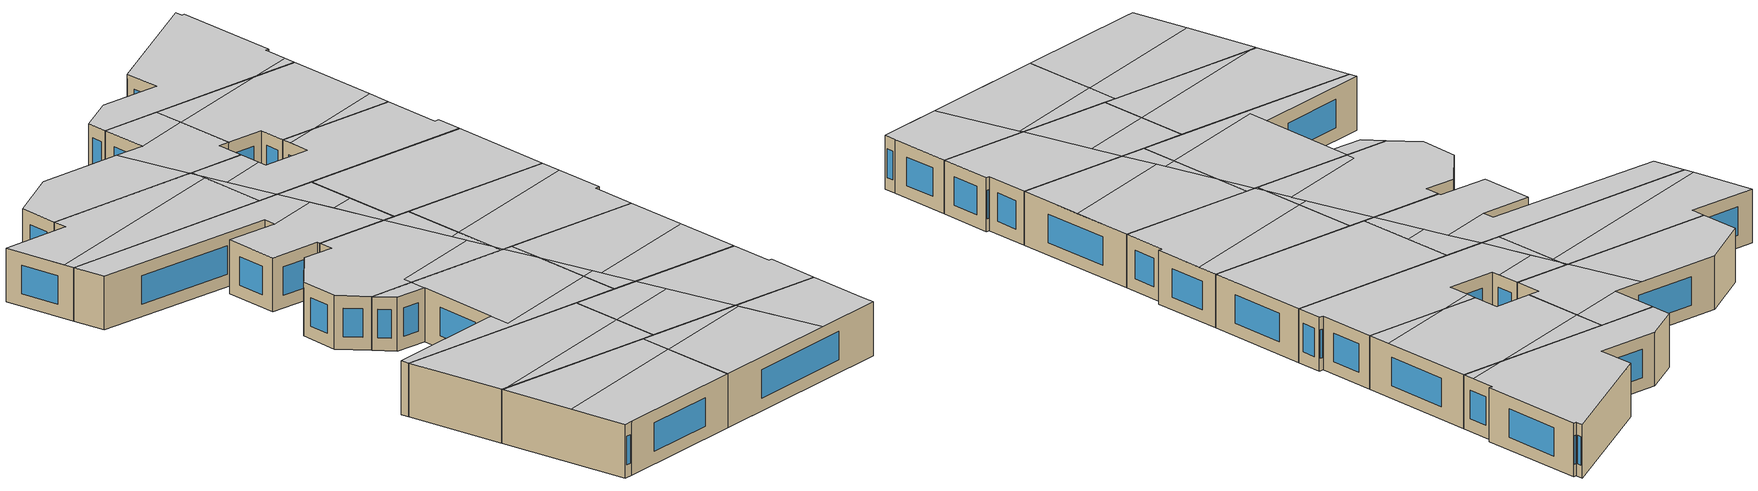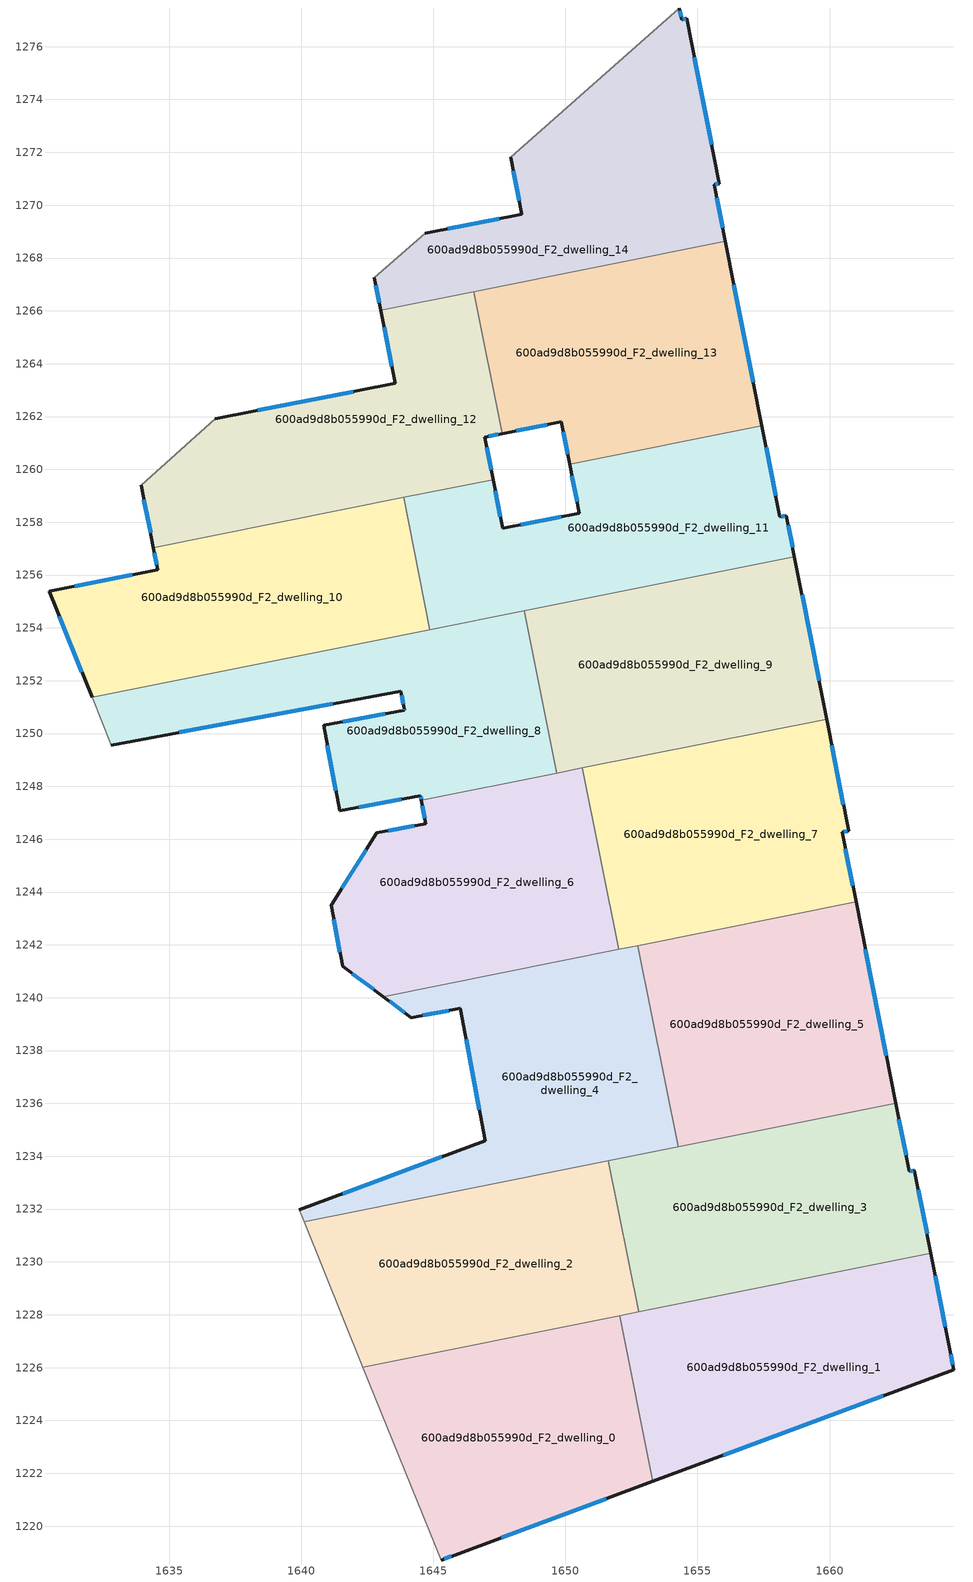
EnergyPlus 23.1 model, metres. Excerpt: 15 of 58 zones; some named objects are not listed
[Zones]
600ad9d8b055990d_F2_dwelling_0
 floor to 600ad9d8b055990d_F1_dwelling_0 (EU_floor_Construction): 1652.05,1227.96 1653.31,1221.69 1645.81,1218.91 1645.3,1218.72 1642.34,1226.02 z6
 wall outside (EU_wall_Construction): 1645.3,1218.72 1645.81,1218.91 1653.31,1221.69 z6:9
 wall adiabatic (EU_wall_Construction): 1642.34,1226.02 1645.3,1218.72 z6:9
 wall to 600ad9d8b055990d_F2_dwelling_1 (EU_wall_Construction): 1653.31,1221.69 1652.05,1227.96 z6:9
 wall to 600ad9d8b055990d_F2_dwelling_2 (EU_wall_Construction): 1652.05,1227.96 1642.34,1226.02 z6:9
 window (EU_Window_Construction): 1647.57,1219.56 1651.55,1221.04 / 1645.42,1218.76 1645.69,1218.86 z6.7:8.3
 ceiling to 600ad9d8b055990d_F3_dwelling_6 (EU_floor_Construction): 1653.31,1221.69 1652.43,1226.07 1644.01,1221.9 1645.3,1218.72 1645.81,1218.91 z9
 ceiling to 600ad9d8b055990d_F3_dwelling_7 (EU_floor_Construction): 1652.43,1226.07 1652.05,1227.96 1642.56,1226.06 1642.36,1225.96 1644.01,1221.9 z9
600ad9d8b055990d_F2_dwelling_1
 floor to 600ad9d8b055990d_F1_dwelling_1 (EU_floor_Construction): 1663.84,1230.32 1664.55,1226.69 1664.7,1225.92 1653.31,1221.69 1652.05,1227.96 z6
 wall outside (EU_wall_Construction): 1653.31,1221.69 1664.7,1225.92 1664.55,1226.69 1663.84,1230.32 z6:9
 wall to 600ad9d8b055990d_F2_dwelling_3 (EU_wall_Construction): 1663.84,1230.32 1652.78,1228.11 z6:9
 wall to 600ad9d8b055990d_F2_dwelling_2 (EU_wall_Construction): 1652.78,1228.11 1652.05,1227.96 z6:9
 window (EU_Window_Construction): 1664.39,1227.54 1664,1229.47 / 1664.67,1226.1 1664.59,1226.51 / 1655.99,1222.68 1662.03,1224.93 z6.7:8.3
 ceiling to 600ad9d8b055990d_F3_dwelling_7 (EU_floor_Construction): 1658.51,1229.08 1658.43,1229.24 1652.05,1227.96 1652.43,1226.07 z9
 ceiling to 600ad9d8b055990d_F3_dwelling_6 (EU_floor_Construction): 1660.79,1224.47 1658.51,1229.08 1652.43,1226.07 1653.31,1221.69 z9
 ceiling to 600ad9d8b055990d_F3_dwelling_0 (EU_floor_Construction): 1664.7,1225.92 1664.55,1226.69 1663.84,1230.32 1658.43,1229.24 1660.79,1224.47 z9
600ad9d8b055990d_F2_dwelling_10
 floor to 600ad9d8b055990d_F1_dwelling_10 (EU_floor_Construction): 1643.88,1258.94 1644.88,1253.93 1632.08,1251.37 1630.47,1255.38 1634.58,1256.19 1634.41,1257.04 z6
 wall outside (EU_wall_Construction): 1634.41,1257.04 1634.58,1256.19 1630.47,1255.38 1632.08,1251.37 z6:9
 wall to 600ad9d8b055990d_F2_dwelling_11 (EU_wall_Construction): 1644.88,1253.93 1643.88,1258.94 z6:9
 wall to 600ad9d8b055990d_F2_dwelling_12 (EU_wall_Construction): 1643.88,1258.94 1634.41,1257.04 z6:9
 wall to 600ad9d8b055990d_F2_dwelling_8 (EU_wall_Construction): 1632.08,1251.37 1644.88,1253.93 z6:9
 window (EU_Window_Construction): 1633.61,1256 1631.43,1255.57 / 1634.45,1256.84 1634.54,1256.39 / 1630.85,1254.44 1631.7,1252.31 z6.7:8.3
 ceiling to 600ad9d8b055990d_F3_dwelling_12 (EU_floor_Construction): 1644.07,1257.96 1643.97,1258.48 1643.75,1258.91 1634.41,1257.04 1634.58,1256.19 1630.47,1255.38 1631.86,1251.92 z9
 ceiling to 600ad9d8b055990d_F3_dwelling_4 (EU_floor_Construction): 1643.97,1258.48 1643.88,1258.94 1643.75,1258.91 z9
 ceiling to 600ad9d8b055990d_F3_dwelling_11 (EU_floor_Construction): 1644.88,1253.93 1644.07,1257.96 1631.86,1251.92 1632.08,1251.37 z9
600ad9d8b055990d_F2_dwelling_11
 floor to 600ad9d8b055990d_F1_dwelling_11 (EU_floor_Construction): 1657.43,1261.65 1658.12,1258.2 1658.37,1258.25 1658.67,1256.7 1644.88,1253.93 1643.88,1258.94 1647.26,1259.62 1647.62,1257.77 1650.53,1258.34 1650.16,1260.2 z6
 wall outside (EU_wall_Construction): 1650.16,1260.2 1650.53,1258.34 1647.62,1257.77 1647.26,1259.62 / 1658.67,1256.7 1658.37,1258.25 1658.12,1258.2 1657.43,1261.65 z6:9
 wall to 600ad9d8b055990d_F2_dwelling_13 (EU_wall_Construction): 1657.43,1261.65 1650.16,1260.2 z6:9
 wall to 600ad9d8b055990d_F2_dwelling_9 (EU_wall_Construction): 1648.44,1254.65 1658.67,1256.7 z6:9
 wall to 600ad9d8b055990d_F2_dwelling_12 (EU_wall_Construction): 1647.26,1259.62 1643.88,1258.94 z6:9
 wall to 600ad9d8b055990d_F2_dwelling_8 (EU_wall_Construction): 1644.88,1253.93 1648.44,1254.65 z6:9
 window (EU_Window_Construction): 1649.85,1258.21 1648.31,1257.9 / 1650.25,1259.76 1650.45,1258.78 / 1657.96,1259.01 1657.6,1260.84 / 1658.31,1258.24 1658.18,1258.21 / 1658.6,1257.06 1658.44,1257.88 / 1647.54,1258.2 1647.35,1259.18 z6.7:8.3
 ceiling to 600ad9d8b055990d_F3_dwelling_3 (EU_floor_Construction): 1658.67,1256.7 1658.37,1258.25 1658.12,1258.2 1657.43,1261.65 1652.28,1260.62 1650.28,1259.63 1650.53,1258.34 1647.62,1257.77 1647.53,1258.27 1644.75,1256.9 1646.1,1254.18 z9
 ceiling to 600ad9d8b055990d_F3_dwelling_4 (EU_floor_Construction): 1652.28,1260.62 1650.17,1260.2 1650.28,1259.63 z9; 1647.53,1258.27 1647.26,1259.61 1643.88,1258.94 1643.97,1258.48 1644.15,1258.12 1644.19,1258.03 1644.75,1256.9 z9
 ceiling to 600ad9d8b055990d_F3_dwelling_11 (EU_floor_Construction): 1646.1,1254.18 1644.19,1258.03 1644.07,1257.96 1644.88,1253.93 z9
 ceiling to 600ad9d8b055990d_F3_dwelling_12 (EU_floor_Construction): 1644.19,1258.02 1644.15,1258.12 1643.97,1258.48 1644.07,1257.96 z9
600ad9d8b055990d_F2_dwelling_12
 floor to 600ad9d8b055990d_F1_dwelling_12 (EU_floor_Construction): 1646.54,1266.73 1647.61,1261.35 1646.95,1261.22 1647.26,1259.62 1634.41,1257.04 1633.94,1259.4 1636.76,1261.92 1643.56,1263.25 1643.02,1266.02 z6
 wall outside (EU_wall_Construction): 1647.26,1259.62 1646.95,1261.22 1647.61,1261.35 / 1633.94,1259.4 1634.41,1257.04 / 1643.02,1266.02 1643.56,1263.25 1636.76,1261.92 z6:9
 wall to 600ad9d8b055990d_F2_dwelling_13 (EU_wall_Construction): 1647.61,1261.35 1646.54,1266.73 z6:9
 wall adiabatic (EU_wall_Construction): 1636.76,1261.92 1633.94,1259.4 z6:9
 wall to 600ad9d8b055990d_F2_dwelling_14 (EU_wall_Construction): 1646.54,1266.73 1643.02,1266.02 z6:9
 window (EU_Window_Construction): 1647.11,1261.25 1647.46,1261.32 / 1647.19,1259.99 1647.02,1260.84 / 1634.05,1258.85 1634.3,1257.59 / 1641.96,1262.94 1638.35,1262.23 / 1643.14,1265.37 1643.43,1263.9 z6.7:8.3
 ceiling to 600ad9d8b055990d_F3_dwelling_4 (EU_floor_Construction): 1647.26,1259.61 1646.95,1261.22 1647.61,1261.35 1646.9,1264.9 1643.56,1263.25 1641.78,1262.9 1643.75,1258.91 z9
 ceiling to 600ad9d8b055990d_F3_dwelling_12 (EU_floor_Construction): 1643.75,1258.91 1641.77,1262.9 1636.76,1261.92 1633.94,1259.4 1634.41,1257.04 z9
 ceiling to 600ad9d8b055990d_F3_dwelling_5 (EU_floor_Construction): 1646.9,1264.9 1646.54,1266.73 1643.02,1266.02 1643.56,1263.25 z9
600ad9d8b055990d_F2_dwelling_13
 floor to 600ad9d8b055990d_F1_dwelling_13 (EU_floor_Construction): 1656.06,1268.64 1657.43,1261.65 1650.16,1260.2 1649.85,1261.79 1647.61,1261.35 1646.54,1266.73 z6
 wall outside (EU_wall_Construction): 1647.61,1261.35 1649.85,1261.79 1650.16,1260.2 / 1657.43,1261.65 1656.06,1268.64 z6:9
 wall to 600ad9d8b055990d_F2_dwelling_14 (EU_wall_Construction): 1656.06,1268.64 1646.54,1266.73 z6:9
 window (EU_Window_Construction): 1649.92,1261.42 1650.09,1260.57 / 1648.14,1261.46 1649.32,1261.69 / 1657.11,1263.29 1656.38,1267 z6.7:8.3
 ceiling to 600ad9d8b055990d_F3_dwelling_3 (EU_floor_Construction): 1657.43,1261.65 1657.16,1263.04 1652.28,1260.62 z9
 ceiling to 600ad9d8b055990d_F3_dwelling_5 (EU_floor_Construction): 1653.35,1268.09 1646.54,1266.73 1646.9,1264.9 z9
 ceiling to 600ad9d8b055990d_F3_dwelling_4 (EU_floor_Construction): 1657.16,1263.04 1656.06,1268.64 1653.35,1268.09 1646.9,1264.9 1647.61,1261.35 1649.85,1261.79 1650.17,1260.2 1652.28,1260.62 z9
600ad9d8b055990d_F2_dwelling_14
 floor to 600ad9d8b055990d_F1_dwelling_14 (EU_floor_Construction): 1654.6,1277.07 1655.83,1270.81 1655.63,1270.78 1656.06,1268.64 1643.02,1266.02 1642.77,1267.25 1644.69,1268.94 1648.36,1269.66 1647.93,1271.82 1654.32,1277.46 1654.4,1277.03 z6
 wall outside (EU_wall_Construction): 1647.93,1271.82 1648.36,1269.66 1644.69,1268.94 / 1656.06,1268.64 1655.63,1270.78 1655.83,1270.81 1654.6,1277.07 1654.4,1277.03 1654.32,1277.46 / 1642.77,1267.25 1643.02,1266.02 z6:9
 wall adiabatic (EU_wall_Construction): 1654.32,1277.46 1647.93,1271.82 / 1644.69,1268.94 1642.77,1267.25 z6:9
 window (EU_Window_Construction): 1648.03,1271.31 1648.26,1270.17 / 1654.38,1277.13 1654.34,1277.36 / 1654.55,1277.06 1654.45,1277.04 / 1655.54,1272.28 1654.89,1275.6 / 1655.68,1270.79 1655.78,1270.8 / 1655.96,1269.14 1655.73,1270.28 / 1642.83,1266.96 1642.96,1266.31 / 1647.5,1269.49 1645.55,1269.11 z6.7:8.3
 ceiling to 600ad9d8b055990d_F3_dwelling_5 (EU_floor_Construction): 1653.35,1268.09 1655.91,1269.36 1655.63,1270.78 1655.83,1270.81 1654.6,1277.07 1654.4,1277.03 1654.32,1277.46 1647.93,1271.82 1648.36,1269.66 1644.69,1268.94 1642.77,1267.25 1643.02,1266.02 z9
 ceiling to 600ad9d8b055990d_F3_dwelling_4 (EU_floor_Construction): 1656.06,1268.64 1655.91,1269.36 1653.35,1268.09 z9
600ad9d8b055990d_F2_dwelling_2
 floor to 600ad9d8b055990d_F1_dwelling_2 (EU_floor_Construction): 1651.63,1233.83 1652.78,1228.11 1642.34,1226.02 1640.11,1231.52 z6
 wall to 600ad9d8b055990d_F2_dwelling_3 (EU_wall_Construction): 1652.78,1228.11 1651.63,1233.83 z6:9
 wall adiabatic (EU_wall_Construction): 1640.11,1231.52 1642.34,1226.02 z6:9
 wall to 600ad9d8b055990d_F2_dwelling_4 (EU_wall_Construction): 1651.63,1233.83 1640.11,1231.52 z6:9
 ceiling to 600ad9d8b055990d_F3_dwelling_8 (EU_floor_Construction): 1652.23,1230.84 1651.63,1233.83 1640.11,1231.52 1642.34,1226.02 1642.56,1226.06 z9
 ceiling to 600ad9d8b055990d_F3_dwelling_7 (EU_floor_Construction): 1652.78,1228.11 1652.23,1230.84 1642.56,1226.06 z9
600ad9d8b055990d_F2_dwelling_3
 floor to 600ad9d8b055990d_F1_dwelling_3 (EU_floor_Construction): 1662.51,1236.01 1663.02,1233.42 1663.22,1233.46 1663.84,1230.32 1652.78,1228.11 1651.63,1233.83 z6
 wall outside (EU_wall_Construction): 1663.84,1230.32 1663.22,1233.46 1663.02,1233.42 1662.51,1236.01 z6:9
 wall to 600ad9d8b055990d_F2_dwelling_5 (EU_wall_Construction): 1662.51,1236.01 1654.27,1234.36 z6:9
 wall to 600ad9d8b055990d_F2_dwelling_4 (EU_wall_Construction): 1654.27,1234.36 1651.63,1233.83 z6:9
 window (EU_Window_Construction): 1663.17,1233.45 1663.06,1233.43 / 1663.69,1231.06 1663.36,1232.73 / 1662.9,1234.03 1662.63,1235.4 z6.7:8.3
 ceiling to 600ad9d8b055990d_F3_dwelling_0 (EU_floor_Construction): 1663.84,1230.32 1663.22,1233.46 1663.02,1233.42 1662.51,1236.01 1655.76,1234.65 1658.43,1229.24 z9
 ceiling to 600ad9d8b055990d_F3_dwelling_8 (EU_floor_Construction): 1656.58,1232.99 1655.76,1234.65 1651.63,1233.83 1652.23,1230.84 z9
 ceiling to 600ad9d8b055990d_F3_dwelling_7 (EU_floor_Construction): 1658.43,1229.24 1656.58,1232.99 1652.23,1230.84 1652.78,1228.11 z9
600ad9d8b055990d_F2_dwelling_4
 floor to 600ad9d8b055990d_F1_dwelling_4 (EU_floor_Construction): 1652.75,1241.98 1654.27,1234.36 1640.11,1231.52 1639.93,1231.97 1646.97,1234.59 1646.03,1239.59 1644.17,1239.25 1643.1,1240.04 z6
 wall outside (EU_wall_Construction): 1643.1,1240.04 1644.17,1239.25 1646.03,1239.59 1646.97,1234.59 1639.93,1231.97 z6:9
 wall to 600ad9d8b055990d_F2_dwelling_5 (EU_wall_Construction): 1654.27,1234.36 1652.75,1241.98 z6:9
 wall adiabatic (EU_wall_Construction): 1639.93,1231.97 1640.11,1231.52 z6:9
 wall to 600ad9d8b055990d_F2_dwelling_6 (EU_wall_Construction): 1652.01,1241.83 1643.1,1240.04 z6:9
 wall to 600ad9d8b055990d_F2_dwelling_7 (EU_wall_Construction): 1652.75,1241.98 1652.01,1241.83 z6:9
 window (EU_Window_Construction): 1645.31,1233.98 1641.58,1232.59 / 1646.25,1238.42 1646.74,1235.77 / 1644.61,1239.33 1645.59,1239.51 / 1643.35,1239.86 1643.92,1239.44 z6.7:8.3
 ceiling to 600ad9d8b055990d_F3_dwelling_9 (EU_floor_Construction): 1653.82,1236.61 1653.16,1239.89 1652.19,1241.86 1645.84,1240.59 1647.21,1233.33 z9
 ceiling to 600ad9d8b055990d_F3_dwelling_10 (EU_floor_Construction): 1646.03,1239.59 1645.84,1240.59 1643.1,1240.04 1644.17,1239.25 z9
 ceiling to 600ad9d8b055990d_F3_dwelling_1 (EU_floor_Construction): 1653.16,1239.89 1652.75,1241.98 1652.19,1241.86 z9
 ceiling to 600ad9d8b055990d_F3_dwelling_8 (EU_floor_Construction): 1654.27,1234.36 1653.82,1236.61 1647.2,1233.33 1646.97,1234.59 1646.84,1234.54 1646.82,1234.54 1646.81,1234.53 1646.8,1234.53 1639.93,1231.97 1640.11,1231.52 z9
600ad9d8b055990d_F2_dwelling_5
 floor to 600ad9d8b055990d_F1_dwelling_5 (EU_floor_Construction): 1661,1243.63 1662.51,1236.01 1654.27,1234.36 1652.75,1241.98 z6
 wall outside (EU_wall_Construction): 1662.51,1236.01 1661,1243.63 z6:9
 wall to 600ad9d8b055990d_F2_dwelling_7 (EU_wall_Construction): 1661,1243.63 1652.75,1241.98 z6:9
 window (EU_Window_Construction): 1662.15,1237.8 1661.36,1241.84 z6.7:8.3
 ceiling to 600ad9d8b055990d_F3_dwelling_1 (EU_floor_Construction): 1661.72,1239.97 1661,1243.63 1652.75,1241.98 1653.16,1239.89 1654.82,1236.55 z9
 ceiling to 600ad9d8b055990d_F3_dwelling_0 (EU_floor_Construction): 1662.51,1236.01 1661.72,1239.97 1654.82,1236.55 1655.76,1234.65 z9
 ceiling to 600ad9d8b055990d_F3_dwelling_8 (EU_floor_Construction): 1655.76,1234.65 1654.6,1236.99 1653.82,1236.61 1654.27,1234.36 z9
 ceiling to 600ad9d8b055990d_F3_dwelling_9 (EU_floor_Construction): 1654.6,1236.99 1653.16,1239.89 1653.82,1236.61 z9
600ad9d8b055990d_F2_dwelling_6
 floor to 600ad9d8b055990d_F1_dwelling_6 (EU_floor_Construction): 1650.64,1248.7 1652.01,1241.83 1643.1,1240.04 1641.57,1241.18 1641.14,1243.51 1642.86,1246.25 1644.72,1246.59 1644.55,1247.48 z6
 wall outside (EU_wall_Construction): 1644.55,1247.48 1644.72,1246.59 1642.86,1246.25 1641.14,1243.51 1641.57,1241.18 1643.1,1240.04 z6:9
 wall to 600ad9d8b055990d_F2_dwelling_7 (EU_wall_Construction): 1652.01,1241.83 1650.64,1248.7 z6:9
 wall to 600ad9d8b055990d_F2_dwelling_8 (EU_wall_Construction): 1649.67,1248.5 1644.55,1247.48 z6:9
 wall to 600ad9d8b055990d_F2_dwelling_9 (EU_wall_Construction): 1650.64,1248.7 1649.67,1248.5 z6:9
 window (EU_Window_Construction): 1644.59,1247.27 1644.68,1246.8 / 1641.93,1240.92 1642.74,1240.31 / 1641.24,1242.96 1641.47,1241.73 / 1642.46,1245.6 1641.54,1244.15 / 1644.28,1246.51 1643.3,1246.33 z6.7:8.3
 ceiling to 600ad9d8b055990d_F3_dwelling_10 (EU_floor_Construction): 1651.2,1243.87 1648.97,1248.36 1644.55,1247.48 1644.72,1246.59 1642.86,1246.25 1641.14,1243.51 1641.57,1241.18 1643.1,1240.04 1645.84,1240.59 1645.73,1241.17 z9
 ceiling to 600ad9d8b055990d_F3_dwelling_1 (EU_floor_Construction): 1651.88,1242.48 1651.39,1244.96 1650.8,1244.67 z9
 ceiling to 600ad9d8b055990d_F3_dwelling_2 (EU_floor_Construction): 1651.39,1244.96 1650.64,1248.7 1648.97,1248.36 1650.8,1244.67 z9
 ceiling to 600ad9d8b055990d_F3_dwelling_9 (EU_floor_Construction): 1652.01,1241.83 1651.88,1242.48 1651.2,1243.87 1645.74,1241.17 1645.84,1240.59 z9
600ad9d8b055990d_F2_dwelling_7
 floor to 600ad9d8b055990d_F1_dwelling_7 (EU_floor_Construction): 1659.89,1250.55 1660.72,1246.31 1660.48,1246.26 1661,1243.63 1652.01,1241.83 1650.64,1248.7 z6
 wall outside (EU_wall_Construction): 1661,1243.63 1660.48,1246.26 1660.72,1246.31 1659.89,1250.55 z6:9
 wall to 600ad9d8b055990d_F2_dwelling_9 (EU_wall_Construction): 1659.89,1250.55 1650.64,1248.7 z6:9
 window (EU_Window_Construction): 1660.54,1246.27 1660.67,1246.3 / 1660.88,1244.25 1660.6,1245.64 / 1660.53,1247.31 1660.08,1249.55 z6.7:8.3
 ceiling to 600ad9d8b055990d_F3_dwelling_1 (EU_floor_Construction): 1661,1243.63 1660.48,1246.26 1660.72,1246.31 1660.14,1249.29 1651.39,1244.96 1651.88,1242.48 1652.19,1241.86 z9
 ceiling adiabatic (EU_roof_Construction): 1660.14,1249.29 1659.89,1250.55 1650.64,1248.7 1652.01,1241.83 1652.19,1241.86 1651.88,1242.48 1651.39,1244.96 z9
600ad9d8b055990d_F2_dwelling_8
 floor to 600ad9d8b055990d_F1_dwelling_8 (EU_floor_Construction): 1648.44,1254.65 1649.67,1248.5 1644.55,1247.48 1644.52,1247.65 1641.46,1247.08 1640.85,1250.31 1643.91,1250.88 1643.9,1250.95 1643.78,1251.6 1632.82,1249.56 1632.08,1251.37 z6
 wall outside (EU_wall_Construction): 1632.82,1249.56 1643.78,1251.6 1643.9,1250.95 1643.91,1250.88 1640.85,1250.31 1641.46,1247.08 1644.52,1247.65 1644.55,1247.48 z6:9
 wall adiabatic (EU_wall_Construction): 1632.08,1251.37 1632.82,1249.56 z6:9
 wall to 600ad9d8b055990d_F2_dwelling_9 (EU_wall_Construction): 1649.67,1248.5 1648.44,1254.65 z6:9
 window (EU_Window_Construction): 1640.99,1249.55 1641.32,1247.84 / 1643.19,1250.74 1641.57,1250.44 / 1643.9,1250.93 1643.91,1250.89 / 1643.81,1251.45 1643.87,1251.1 / 1635.39,1250.04 1641.2,1251.12 / 1644.52,1247.61 1644.54,1247.52 / 1642.18,1247.21 1643.8,1247.52 z6.7:8.3
 ceiling to 600ad9d8b055990d_F3_dwelling_11 (EU_floor_Construction): 1646.98,1252.4 1646.1,1254.18 1632.08,1251.37 1632.82,1249.56 1643.78,1251.6 1643.9,1250.95 1643.91,1250.88 z9
 ceiling to 600ad9d8b055990d_F3_dwelling_10 (EU_floor_Construction): 1648.97,1248.36 1646.98,1252.4 1643.91,1250.88 1640.85,1250.31 1641.46,1247.08 1644.52,1247.65 1644.55,1247.48 z9
 ceiling to 600ad9d8b055990d_F3_dwelling_3 (EU_floor_Construction): 1649.02,1251.79 1648.44,1254.65 1646.1,1254.18 1647.62,1251.1 z9
 ceiling to 600ad9d8b055990d_F3_dwelling_2 (EU_floor_Construction): 1649.67,1248.5 1649.02,1251.79 1647.62,1251.1 1648.97,1248.36 z9
600ad9d8b055990d_F2_dwelling_9
 floor to 600ad9d8b055990d_F1_dwelling_9 (EU_floor_Construction): 1658.67,1256.7 1659.89,1250.55 1649.67,1248.5 1648.44,1254.65 z6
 wall outside (EU_wall_Construction): 1659.89,1250.55 1658.67,1256.7 z6:9
 window (EU_Window_Construction): 1659.6,1251.99 1658.96,1255.25 z6.7:8.3
 ceiling adiabatic (EU_roof_Construction): 1659.89,1250.55 1658.67,1256.7 1648.44,1254.65 1649.67,1248.5 z9
[Building]
EU S2 Campaign: North Axis=0; Terrain=City; Solar Distribution=FullExterior
[Site:Location]
Budapest.Ferenc.Liszt.Intl.AP: Latitude=47.437; Longitude=19.256; Time Zone=1; Elevation=185
[SizingPeriod:WeatherFileDays]
AnnualSizingPeriod: Begin Month=1; Begin Day of Month=1; End Month=12; End Day of Month=31; Day of Week for Start Day=Monday; Use Weather File Daylight Saving Period=No; Use Weather File Rain and Snow Indicators=No
[MATERIAL]
EU_InternalMass_Material: Roughness=MediumRough; Thickness=0.1; Conductivity=1; Density=1800; Specific Heat=900; Thermal Absorptance=0.9; Solar Absorptance=0.7; Visible Absorptance=0.7
[MATERIAL:NOMASS] Roughness=MediumRough; Thermal Absorptance=0.9; Solar Absorptance=0.7; Visible Absorptance=0.7
Name | Thermal Resistance
EU_wall_NoMass | 0.832559
EU_roof_NoMass | 1.39638
EU_floor_NoMass | 0.872794
[WINDOWMATERIAL:SIMPLEGLAZINGSYSTEM]
EU_Window_SimpleGlazing: UFactor=2.79869; Solar Heat Gain Coefficient=0.75; Visible Transmittance=0.75
[CONSTRUCTION]
EU_wall_Construction: EU_wall_NoMass
EU_roof_Construction: EU_roof_NoMass
EU_floor_Construction: EU_floor_NoMass
EU_Window_Construction: EU_Window_SimpleGlazing
EU_InternalMass_Construction: EU_InternalMass_Material
[ZONE] Type=1; Multiplier=1; Ceiling Height=autocalculate; Floor Area=autocalculate; Part of Total Floor Area=Yes
Name | Volume
600ad9d8b055990d_F2_dwelling_0; 600ad9d8b055990d_F2_dwelling_14 | 195.994
600ad9d8b055990d_F2_dwelling_1 | 195.986
600ad9d8b055990d_F2_dwelling_10 | 195.989
600ad9d8b055990d_F2_dwelling_11 | 195.99
600ad9d8b055990d_F2_dwelling_12 | 195.991
600ad9d8b055990d_F2_dwelling_13 | 195.985
600ad9d8b055990d_F2_dwelling_2 | 195.964
600ad9d8b055990d_F2_dwelling_3 | 195.969
600ad9d8b055990d_F2_dwelling_4 | 195.997
600ad9d8b055990d_F2_dwelling_5 | 195.999
600ad9d8b055990d_F2_dwelling_6 | 195.98
600ad9d8b055990d_F2_dwelling_7 | 195.996
600ad9d8b055990d_F2_dwelling_8 | 195.968
600ad9d8b055990d_F2_dwelling_9 | 195.992
[INTERNALMASS] Construction=EU_InternalMass_Construction
Name | Zone or ZoneList | Surface Area
600ad9d8b055990d_F2_dwelling_0_EU_InternalMass | 600ad9d8b055990d_F2_dwelling_0 | 65.3338
600ad9d8b055990d_F2_dwelling_1_EU_InternalMass | 600ad9d8b055990d_F2_dwelling_1 | 65.3289
600ad9d8b055990d_F2_dwelling_2_EU_InternalMass | 600ad9d8b055990d_F2_dwelling_2 | 65.3217
600ad9d8b055990d_F2_dwelling_3_EU_InternalMass | 600ad9d8b055990d_F2_dwelling_3 | 65.3224
600ad9d8b055990d_F2_dwelling_4_EU_InternalMass | 600ad9d8b055990d_F2_dwelling_4 | 65.3308
600ad9d8b055990d_F2_dwelling_5_EU_InternalMass | 600ad9d8b055990d_F2_dwelling_5 | 65.3299
600ad9d8b055990d_F2_dwelling_6_EU_InternalMass | 600ad9d8b055990d_F2_dwelling_6 | 65.3271
600ad9d8b055990d_F2_dwelling_7_EU_InternalMass | 600ad9d8b055990d_F2_dwelling_7 | 65.3313
600ad9d8b055990d_F2_dwelling_8_EU_InternalMass | 600ad9d8b055990d_F2_dwelling_8 | 65.3228
600ad9d8b055990d_F2_dwelling_9_EU_InternalMass | 600ad9d8b055990d_F2_dwelling_9 | 65.331
600ad9d8b055990d_F2_dwelling_10_EU_InternalMass | 600ad9d8b055990d_F2_dwelling_10 | 65.3276
600ad9d8b055990d_F2_dwelling_11_EU_InternalMass | 600ad9d8b055990d_F2_dwelling_11 | 65.3299
600ad9d8b055990d_F2_dwelling_12_EU_InternalMass | 600ad9d8b055990d_F2_dwelling_12 | 65.3307
600ad9d8b055990d_F2_dwelling_13_EU_InternalMass | 600ad9d8b055990d_F2_dwelling_13 | 65.3303
600ad9d8b055990d_F2_dwelling_14_EU_InternalMass | 600ad9d8b055990d_F2_dwelling_14 | 65.3314
[OTHEREQUIPMENT] Fuel Type=Electricity; Design Level Calculation Method=Watts/Area; Power per Zone Floor Area=1; Fraction Latent=0; Fraction Radiant=0; Fraction Lost=0; Carbon Dioxide Generation Rate=0; EndUse Subcategory=EU_Step8_InternalGains
Name | Zone or ZoneList or Space or SpaceList | Schedule
EU_Step8_InternalGain_600ad9d8b055990d_F2_dwelling_0_f000 | 600ad9d8b055990d_F2_dwelling_0 | EU_Step8_GainSchedule_600ad9d8b055990d_F2_dwelling_0_f000
EU_Step8_InternalGain_600ad9d8b055990d_F2_dwelling_1_f000 | 600ad9d8b055990d_F2_dwelling_1 | EU_Step8_GainSchedule_600ad9d8b055990d_F2_dwelling_1_f000
EU_Step8_InternalGain_600ad9d8b055990d_F2_dwelling_2_f000 | 600ad9d8b055990d_F2_dwelling_2 | EU_Step8_GainSchedule_600ad9d8b055990d_F2_dwelling_2_f000
EU_Step8_InternalGain_600ad9d8b055990d_F2_dwelling_3_f000 | 600ad9d8b055990d_F2_dwelling_3 | EU_Step8_GainSchedule_600ad9d8b055990d_F2_dwelling_3_f000
EU_Step8_InternalGain_600ad9d8b055990d_F2_dwelling_4_f000 | 600ad9d8b055990d_F2_dwelling_4 | EU_Step8_GainSchedule_600ad9d8b055990d_F2_dwelling_4_f000
EU_Step8_InternalGain_600ad9d8b055990d_F2_dwelling_5_f000 | 600ad9d8b055990d_F2_dwelling_5 | EU_Step8_GainSchedule_600ad9d8b055990d_F2_dwelling_5_f000
EU_Step8_InternalGain_600ad9d8b055990d_F2_dwelling_6_f000 | 600ad9d8b055990d_F2_dwelling_6 | EU_Step8_GainSchedule_600ad9d8b055990d_F2_dwelling_6_f000
EU_Step8_InternalGain_600ad9d8b055990d_F2_dwelling_7_f000 | 600ad9d8b055990d_F2_dwelling_7 | EU_Step8_GainSchedule_600ad9d8b055990d_F2_dwelling_7_f000
EU_Step8_InternalGain_600ad9d8b055990d_F2_dwelling_8_f000 | 600ad9d8b055990d_F2_dwelling_8 | EU_Step8_GainSchedule_600ad9d8b055990d_F2_dwelling_8_f000
EU_Step8_InternalGain_600ad9d8b055990d_F2_dwelling_9_f000 | 600ad9d8b055990d_F2_dwelling_9 | EU_Step8_GainSchedule_600ad9d8b055990d_F2_dwelling_9_f000
EU_Step8_InternalGain_600ad9d8b055990d_F2_dwelling_10_f000 | 600ad9d8b055990d_F2_dwelling_10 | EU_Step8_GainSchedule_600ad9d8b055990d_F2_dwelling_10_f000
EU_Step8_InternalGain_600ad9d8b055990d_F2_dwelling_11_f000 | 600ad9d8b055990d_F2_dwelling_11 | EU_Step8_GainSchedule_600ad9d8b055990d_F2_dwelling_11_f000
EU_Step8_InternalGain_600ad9d8b055990d_F2_dwelling_12_f000 | 600ad9d8b055990d_F2_dwelling_12 | EU_Step8_GainSchedule_600ad9d8b055990d_F2_dwelling_12_f000
EU_Step8_InternalGain_600ad9d8b055990d_F2_dwelling_13_f000 | 600ad9d8b055990d_F2_dwelling_13 | EU_Step8_GainSchedule_600ad9d8b055990d_F2_dwelling_13_f000
EU_Step8_InternalGain_600ad9d8b055990d_F2_dwelling_14_f000 | 600ad9d8b055990d_F2_dwelling_14 | EU_Step8_GainSchedule_600ad9d8b055990d_F2_dwelling_14_f000
[ZONEVENTILATION:DESIGNFLOWRATE] Schedule=EU_AlwaysOn; Design Flow Rate Calculation Method=AirChanges/Hour; Air Changes per Hour=0.475469; Ventilation Type=Natural; Fan Pressure Rise=0; Fan Total Efficiency=1; Constant Term Coefficient=1; Temperature Term Coefficient=0; Velocity Term Coefficient=0; Velocity Squared Term Coefficient=0; Minimum Indoor Temperature=-100; Maximum Indoor Temperature=100; Delta Temperature=-100; Minimum Outdoor Temperature=-100; Maximum Outdoor Temperature=100; Maximum Wind Speed=40
Name | Zone or ZoneList or Space or SpaceList
EU_ConstantAir_600ad9d8b055990d_F2_dwelling_0 | 600ad9d8b055990d_F2_dwelling_0
EU_ConstantAir_600ad9d8b055990d_F2_dwelling_1 | 600ad9d8b055990d_F2_dwelling_1
EU_ConstantAir_600ad9d8b055990d_F2_dwelling_2 | 600ad9d8b055990d_F2_dwelling_2
EU_ConstantAir_600ad9d8b055990d_F2_dwelling_3 | 600ad9d8b055990d_F2_dwelling_3
EU_ConstantAir_600ad9d8b055990d_F2_dwelling_4 | 600ad9d8b055990d_F2_dwelling_4
EU_ConstantAir_600ad9d8b055990d_F2_dwelling_5 | 600ad9d8b055990d_F2_dwelling_5
EU_ConstantAir_600ad9d8b055990d_F2_dwelling_6 | 600ad9d8b055990d_F2_dwelling_6
EU_ConstantAir_600ad9d8b055990d_F2_dwelling_7 | 600ad9d8b055990d_F2_dwelling_7
EU_ConstantAir_600ad9d8b055990d_F2_dwelling_8 | 600ad9d8b055990d_F2_dwelling_8
EU_ConstantAir_600ad9d8b055990d_F2_dwelling_9 | 600ad9d8b055990d_F2_dwelling_9
EU_ConstantAir_600ad9d8b055990d_F2_dwelling_10 | 600ad9d8b055990d_F2_dwelling_10
EU_ConstantAir_600ad9d8b055990d_F2_dwelling_11 | 600ad9d8b055990d_F2_dwelling_11
EU_ConstantAir_600ad9d8b055990d_F2_dwelling_12 | 600ad9d8b055990d_F2_dwelling_12
EU_ConstantAir_600ad9d8b055990d_F2_dwelling_13 | 600ad9d8b055990d_F2_dwelling_13
EU_ConstantAir_600ad9d8b055990d_F2_dwelling_14 | 600ad9d8b055990d_F2_dwelling_14
[HVACTEMPLATE:ZONE:IDEALLOADSAIRSYSTEM] System Availability Schedule=EU_AlwaysOn; Maximum Heating Supply Air Temperature=50; Minimum Cooling Supply Air Temperature=13; Maximum Heating Supply Air Humidity Ratio=0.0156; Minimum Cooling Supply Air Humidity Ratio=0.0077; Heating Limit=NoLimit; Cooling Limit=NoLimit; Heating Availability Schedule=EU_AlwaysOn; Cooling Availability Schedule=EU_CoolingOff; Dehumidification Control Type=ConstantSensibleHeatRatio; Cooling Sensible Heat Ratio=0.7; Dehumidification Setpoint=60; Humidification Control Type=None; Humidification Setpoint=30; Outdoor Air Method=None; Outdoor Air Flow Rate per Person=0.00944; Outdoor Air Flow Rate per Zone Floor Area=0; Outdoor Air Flow Rate per Zone=0; Demand Controlled Ventilation Type=None; Outdoor Air Economizer Type=NoEconomizer; Heat Recovery Type=None; Sensible Heat Recovery Effectiveness=0.7; Latent Heat Recovery Effectiveness=0.65
Name | Template Thermostat
600ad9d8b055990d_F2_dwelling_0 | EU_HeatOnly_600ad9d8b055990d_F2_dwelling_0
600ad9d8b055990d_F2_dwelling_1 | EU_HeatOnly_600ad9d8b055990d_F2_dwelling_1
600ad9d8b055990d_F2_dwelling_2 | EU_HeatOnly_600ad9d8b055990d_F2_dwelling_2
600ad9d8b055990d_F2_dwelling_3 | EU_HeatOnly_600ad9d8b055990d_F2_dwelling_3
600ad9d8b055990d_F2_dwelling_4 | EU_HeatOnly_600ad9d8b055990d_F2_dwelling_4
600ad9d8b055990d_F2_dwelling_5 | EU_HeatOnly_600ad9d8b055990d_F2_dwelling_5
600ad9d8b055990d_F2_dwelling_6 | EU_HeatOnly_600ad9d8b055990d_F2_dwelling_6
600ad9d8b055990d_F2_dwelling_7 | EU_HeatOnly_600ad9d8b055990d_F2_dwelling_7
600ad9d8b055990d_F2_dwelling_8 | EU_HeatOnly_600ad9d8b055990d_F2_dwelling_8
600ad9d8b055990d_F2_dwelling_9 | EU_HeatOnly_600ad9d8b055990d_F2_dwelling_9
600ad9d8b055990d_F2_dwelling_10 | EU_HeatOnly_600ad9d8b055990d_F2_dwelling_10
600ad9d8b055990d_F2_dwelling_11 | EU_HeatOnly_600ad9d8b055990d_F2_dwelling_11
600ad9d8b055990d_F2_dwelling_12 | EU_HeatOnly_600ad9d8b055990d_F2_dwelling_12
600ad9d8b055990d_F2_dwelling_13 | EU_HeatOnly_600ad9d8b055990d_F2_dwelling_13
600ad9d8b055990d_F2_dwelling_14 | EU_HeatOnly_600ad9d8b055990d_F2_dwelling_14
[SIZING:ZONE] Zone Cooling Design Supply Air Temperature Input Method=SupplyAirTemperature; Zone Cooling Design Supply Air Temperature=13; Zone Heating Design Supply Air Temperature Input Method=SupplyAirTemperature; Zone Heating Design Supply Air Temperature=50; Zone Cooling Design Supply Air Humidity Ratio=0.008; Zone Heating Design Supply Air Humidity Ratio=0.008; Cooling Design Air Flow Method=DesignDay; Cooling Design Air Flow Rate=0; Cooling Minimum Air Flow per Zone Floor Area=0.000762; Cooling Minimum Air Flow=0; Cooling Minimum Air Flow Fraction=0.2; Heating Design Air Flow Method=DesignDay; Heating Design Air Flow Rate=0; Heating Maximum Air Flow per Zone Floor Area=0.002032; Heating Maximum Air Flow=0.141576; Heating Maximum Air Flow Fraction=0.3; Account for Dedicated Outdoor Air System=No; Dedicated Outdoor Air System Control Strategy=NeutralSupplyAir; Dedicated Outdoor Air Low Setpoint Temperature for Design=autosize; Dedicated Outdoor Air High Setpoint Temperature for Design=autosize; Zone Load Sizing Method=Sensible Load Only No Latent Load; Zone Latent Cooling Design Supply Air Humidity Ratio Input Method=HumidityRatioDifference; Zone Cooling Design Supply Air Humidity Ratio Difference=0.005; Zone Latent Heating Design Supply Air Humidity Ratio Input Method=HumidityRatioDifference; Zone Humidification Design Supply Air Humidity Ratio Difference=0.005
600ad9d8b055990d_F2_dwelling_0; 600ad9d8b055990d_F2_dwelling_1; 600ad9d8b055990d_F2_dwelling_2; 600ad9d8b055990d_F2_dwelling_3; 600ad9d8b055990d_F2_dwelling_4; 600ad9d8b055990d_F2_dwelling_5; 600ad9d8b055990d_F2_dwelling_6; 600ad9d8b055990d_F2_dwelling_7; 600ad9d8b055990d_F2_dwelling_8; 600ad9d8b055990d_F2_dwelling_9; 600ad9d8b055990d_F2_dwelling_10; 600ad9d8b055990d_F2_dwelling_11; 600ad9d8b055990d_F2_dwelling_12; 600ad9d8b055990d_F2_dwelling_13; 600ad9d8b055990d_F2_dwelling_14
[SCHEDULE:CONSTANT]
Name | Hourly Value
EU_AlwaysOn | 1
EU_CoolingOff | 0
[SCHEDULE:FILE] Column Number=1; Rows to Skip at Top=0; Number of Hours of Data=8760; Column Separator=Comma; Interpolate to Timestep=No; Minutes per Item=60; Adjust Schedule for Daylight Savings=Yes
Name | File
EU_Step8_GainSchedule_600ad9d8b055990d_F2_dwelling_0_f000 | ../../schedules/600ad9d8b055990d/600ad9d8b055990d_F2_dwelling_0_f000_gain.csv
EU_Step8_GainSchedule_600ad9d8b055990d_F2_dwelling_1_f000 | ../../schedules/600ad9d8b055990d/600ad9d8b055990d_F2_dwelling_1_f000_gain.csv
EU_Step8_GainSchedule_600ad9d8b055990d_F2_dwelling_2_f000 | ../../schedules/600ad9d8b055990d/600ad9d8b055990d_F2_dwelling_2_f000_gain.csv
EU_Step8_GainSchedule_600ad9d8b055990d_F2_dwelling_3_f000 | ../../schedules/600ad9d8b055990d/600ad9d8b055990d_F2_dwelling_3_f000_gain.csv
EU_Step8_GainSchedule_600ad9d8b055990d_F2_dwelling_4_f000 | ../../schedules/600ad9d8b055990d/600ad9d8b055990d_F2_dwelling_4_f000_gain.csv
EU_Step8_GainSchedule_600ad9d8b055990d_F2_dwelling_5_f000 | ../../schedules/600ad9d8b055990d/600ad9d8b055990d_F2_dwelling_5_f000_gain.csv
EU_Step8_GainSchedule_600ad9d8b055990d_F2_dwelling_6_f000 | ../../schedules/600ad9d8b055990d/600ad9d8b055990d_F2_dwelling_6_f000_gain.csv
EU_Step8_GainSchedule_600ad9d8b055990d_F2_dwelling_7_f000 | ../../schedules/600ad9d8b055990d/600ad9d8b055990d_F2_dwelling_7_f000_gain.csv
EU_Step8_GainSchedule_600ad9d8b055990d_F2_dwelling_8_f000 | ../../schedules/600ad9d8b055990d/600ad9d8b055990d_F2_dwelling_8_f000_gain.csv
EU_Step8_GainSchedule_600ad9d8b055990d_F2_dwelling_9_f000 | ../../schedules/600ad9d8b055990d/600ad9d8b055990d_F2_dwelling_9_f000_gain.csv
EU_Step8_GainSchedule_600ad9d8b055990d_F2_dwelling_10_f000 | ../../schedules/600ad9d8b055990d/600ad9d8b055990d_F2_dwelling_10_f000_gain.csv
EU_Step8_GainSchedule_600ad9d8b055990d_F2_dwelling_11_f000 | ../../schedules/600ad9d8b055990d/600ad9d8b055990d_F2_dwelling_11_f000_gain.csv
EU_Step8_GainSchedule_600ad9d8b055990d_F2_dwelling_12_f000 | ../../schedules/600ad9d8b055990d/600ad9d8b055990d_F2_dwelling_12_f000_gain.csv
EU_Step8_GainSchedule_600ad9d8b055990d_F2_dwelling_13_f000 | ../../schedules/600ad9d8b055990d/600ad9d8b055990d_F2_dwelling_13_f000_gain.csv
EU_Step8_GainSchedule_600ad9d8b055990d_F2_dwelling_14_f000 | ../../schedules/600ad9d8b055990d/600ad9d8b055990d_F2_dwelling_14_f000_gain.csv
